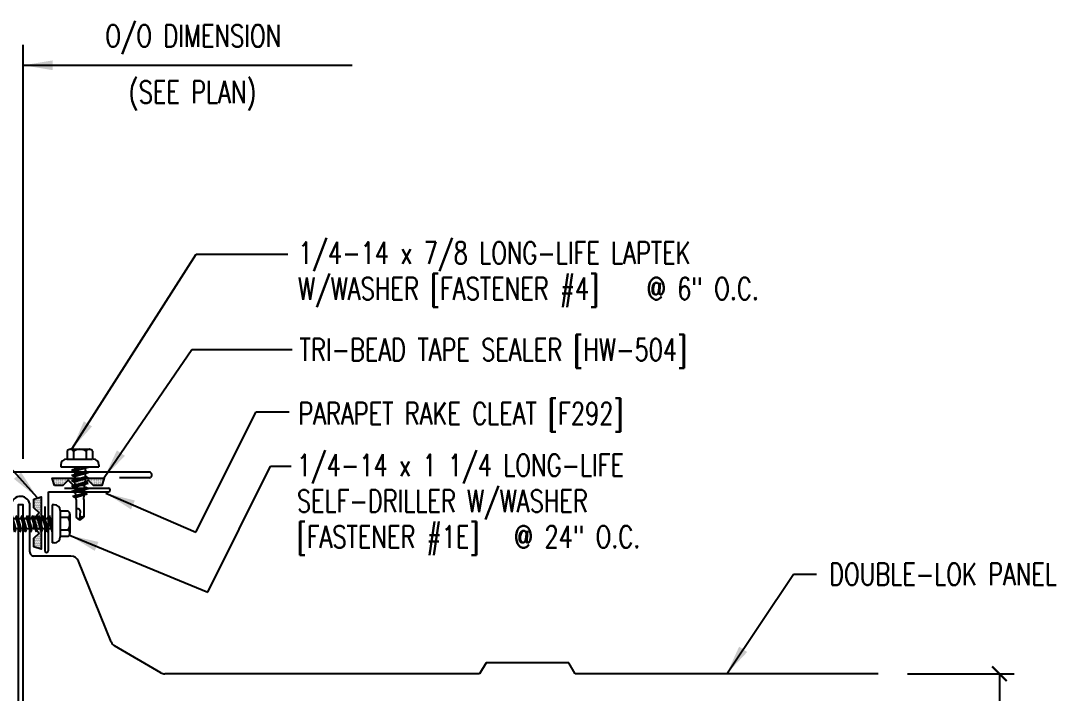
# Model space of a CAD drawing. Extents: x 8.7 to 38.5, y 12.5 to 40.1.
# Drawn here: x 20.93 to 38.52, y 28.72 to 40.15 of the extents above; entities that cross this region are included whole.
import ezdxf

# ---------------------------------------------------------------- set-up
doc = ezdxf.new("R2010")
doc.units = 0
doc.header["$LTSCALE"] = 4
doc.header["$MEASUREMENT"] = 0
doc.layers.get('0').update_dxf_attribs({"linetype": 'CONTINUOUS'})
doc.layers.get('DEFPOINTS').update_dxf_attribs({"linetype": 'CONTINUOUS'})
for name, color, linetype in [('DIM', 2, 'CONTINUOUS'), ('FASTENER', 9, 'CONTINUOUS'), ('PANEL', 11, 'CONTINUOUS'), ('STLA', 10, 'CONTINUOUS'), ('TAPE', 8, 'CONTINUOUS'), ('TEXT', 2, 'CONTINUOUS'), ('TRIM', 6, 'CONTINUOUS')]:
    doc.layers.add(name, color=color, linetype=linetype)
doc.styles.add('TEXT1', font='ROMANS.shx', dxfattribs={"width": 0.75, "height": 0.375})
doc.dimstyles.new('DETAIL', dxfattribs={"dimscale": 4, "dimtxt": 0.09375, "dimasz": 0.0625, "dimexe": 0.0625, "dimexo": 0.125, "dimgap": 0.0625, "dimtad": 1, "dimdec": 4, "dimzin": 3, "dimdsep": 46, "dimlunit": 4, "dimtxsty": 'TEXT1', "dimblk": 'ARCHTICK', "dimcen": 0.0625, "dimclrd": 7, "dimclre": 7, "dimclrt": 2, "dimadec": 0, "dimazin": 0, "dimtfac": 0.59375, "dimtdec": 4, "dimtmove": 0, "dimatfit": 3, "dimldrblk": 'ARCHTICK', "dimfxl": 0, "dimfrac": 2, "dimtolj": 1, "dimtzin": 3, "dimarcsym": 0})
doc.dimstyles.new('DETAIL$7', dxfattribs={"dimscale": 4, "dimtxt": 0.09375, "dimasz": 0.125, "dimexe": 0.0625, "dimexo": 0.125, "dimgap": 0.0625, "dimtad": 1, "dimdec": 4, "dimzin": 3, "dimdsep": 46, "dimlunit": 4, "dimtxsty": 'TEXT1', "dimblk": 'ARCHTICK', "dimcen": 0.0625, "dimclrd": 7, "dimclre": 7, "dimclrt": 2, "dimadec": 0, "dimazin": 0, "dimtfac": 0.59375, "dimtdec": 4, "dimtmove": 2, "dimatfit": 3, "dimfxl": 0, "dimfrac": 2, "dimtolj": 1, "dimtzin": 3, "dimarcsym": 0})

# ---------------------------------------------------------------- blocks, each defined once
blk = doc.blocks.new('*X7')
at = {"color": 0}
for p, q in [((-0.434, 0.135), (-0.434, 0.135)), ((-0.434, 0.123), (-0.434, 0.123)), ((-0.422, 0.141), (-0.422, 0.141)), ((-0.422, 0.129), (-0.422, 0.129)), ((-0.422, 0.117), (-0.422, 0.117)), ((-0.422, 0.105), (-0.422, 0.105)), ((-0.422, 0.094), (-0.422, 0.094)), ((-0.422, 0.082), (-0.422, 0.082)), ((-0.41, 0.135), (-0.41, 0.135)), ((-0.41, 0.123), (-0.41, 0.123)), ((-0.41, 0.111), (-0.41, 0.111)), ((-0.41, 0.1), (-0.41, 0.1)), ((-0.41, 0.088), (-0.41, 0.088)), ((-0.41, 0.076), (-0.41, 0.076)), ((-0.41, 0.064), (-0.41, 0.064)), ((-0.41, 0.053), (-0.41, 0.053)), ((-0.41, 0.041), (-0.41, 0.041)), ((-0.398, 0.141), (-0.398, 0.141)), ((-0.398, 0.129), (-0.398, 0.129)), ((-0.398, 0.117), (-0.398, 0.117)), ((-0.398, 0.105), (-0.398, 0.105)), ((-0.398, 0.094), (-0.398, 0.094)), ((-0.398, 0.082), (-0.398, 0.082)), ((-0.398, 0.07), (-0.398, 0.07)), ((-0.398, 0.059), (-0.398, 0.059)), ((-0.398, 0.047), (-0.398, 0.047)), ((-0.398, 0.035), (-0.398, 0.035)), ((-0.398, 0.023), (-0.398, 0.023)), ((-0.387, 0.135), (-0.387, 0.135)), ((-0.387, 0.123), (-0.387, 0.123)), ((-0.387, 0.111), (-0.387, 0.111)), ((-0.387, 0.1), (-0.387, 0.1)), ((-0.387, 0.088), (-0.387, 0.088)), ((-0.387, 0.076), (-0.387, 0.076)), ((-0.387, 0.064), (-0.387, 0.064)), ((-0.387, 0.053), (-0.387, 0.053)), ((-0.387, 0.041), (-0.387, 0.041)), ((-0.387, 0.029), (-0.387, 0.029)), ((-0.375, 0.141), (-0.375, 0.141)), ((-0.375, 0.129), (-0.375, 0.129)), ((-0.375, 0.117), (-0.375, 0.117)), ((-0.375, 0.105), (-0.375, 0.105)), ((-0.375, 0.094), (-0.375, 0.094)), ((-0.375, 0.082), (-0.375, 0.082)), ((-0.375, 0.07), (-0.375, 0.07)), ((-0.375, 0.059), (-0.375, 0.059)), ((-0.375, 0.047), (-0.375, 0.047)), ((-0.375, 0.035), (-0.375, 0.035)), ((-0.375, 0.023), (-0.375, 0.023)), ((-0.363, 0.135), (-0.363, 0.135)), ((-0.363, 0.123), (-0.363, 0.123)), ((-0.363, 0.111), (-0.363, 0.111)), ((-0.363, 0.1), (-0.363, 0.1)), ((-0.363, 0.088), (-0.363, 0.088)), ((-0.363, 0.076), (-0.363, 0.076)), ((-0.363, 0.064), (-0.363, 0.064)), ((-0.363, 0.053), (-0.363, 0.053)), ((-0.363, 0.041), (-0.363, 0.041)), ((-0.363, 0.029), (-0.363, 0.029)), ((-0.352, 0.141), (-0.352, 0.141)), ((-0.352, 0.129), (-0.352, 0.129)), ((-0.352, 0.117), (-0.352, 0.117)), ((-0.352, 0.105), (-0.352, 0.105)), ((-0.352, 0.094), (-0.352, 0.094)), ((-0.352, 0.082), (-0.352, 0.082)), ((-0.352, 0.07), (-0.352, 0.07)), ((-0.352, 0.059), (-0.352, 0.059)), ((-0.352, 0.047), (-0.352, 0.047)), ((-0.352, 0.035), (-0.352, 0.035)), ((-0.352, 0.023), (-0.352, 0.023)), ((-0.34, 0.135), (-0.34, 0.135)), ((-0.34, 0.123), (-0.34, 0.123)), ((-0.34, 0.111), (-0.34, 0.111)), ((-0.34, 0.1), (-0.34, 0.1)), ((-0.34, 0.088), (-0.34, 0.088)), ((-0.34, 0.076), (-0.34, 0.076)), ((-0.34, 0.064), (-0.34, 0.064)), ((-0.34, 0.053), (-0.34, 0.053)), ((-0.34, 0.041), (-0.34, 0.041)), ((-0.34, 0.029), (-0.34, 0.029)), ((-0.328, 0.141), (-0.328, 0.141)), ((-0.328, 0.129), (-0.328, 0.129)), ((-0.328, 0.117), (-0.328, 0.117)), ((-0.328, 0.105), (-0.328, 0.105)), ((-0.328, 0.094), (-0.328, 0.094)), ((-0.328, 0.082), (-0.328, 0.082)), ((-0.328, 0.07), (-0.328, 0.07)), ((-0.328, 0.059), (-0.328, 0.059)), ((-0.328, 0.047), (-0.328, 0.047)), ((-0.328, 0.035), (-0.328, 0.035)), ((-0.328, 0.023), (-0.328, 0.023)), ((-0.316, 0.135), (-0.316, 0.135)), ((-0.316, 0.123), (-0.316, 0.123)), ((-0.316, 0.111), (-0.316, 0.111)), ((-0.316, 0.1), (-0.316, 0.1)), ((-0.316, 0.088), (-0.316, 0.088)), ((-0.316, 0.076), (-0.316, 0.076)), ((-0.316, 0.064), (-0.316, 0.064)), ((-0.316, 0.053), (-0.316, 0.053)), ((-0.316, 0.041), (-0.316, 0.041)), ((-0.316, 0.029), (-0.316, 0.029)), ((-0.305, 0.141), (-0.305, 0.141)), ((-0.305, 0.129), (-0.305, 0.129)), ((-0.305, 0.117), (-0.305, 0.117)), ((-0.305, 0.105), (-0.305, 0.105)), ((-0.305, 0.094), (-0.305, 0.094)), ((-0.305, 0.082), (-0.305, 0.082)), ((-0.305, 0.07), (-0.305, 0.07)), ((-0.305, 0.059), (-0.305, 0.059)), ((-0.305, 0.047), (-0.305, 0.047)), ((-0.305, 0.035), (-0.305, 0.035)), ((-0.305, 0.023), (-0.305, 0.023)), ((-0.293, 0.135), (-0.293, 0.135)), ((-0.293, 0.123), (-0.293, 0.123)), ((-0.293, 0.111), (-0.293, 0.111)), ((-0.293, 0.1), (-0.293, 0.1)), ((-0.293, 0.088), (-0.293, 0.088)), ((-0.293, 0.076), (-0.293, 0.076)), ((-0.293, 0.064), (-0.293, 0.064)), ((-0.293, 0.053), (-0.293, 0.053)), ((-0.293, 0.041), (-0.293, 0.041)), ((-0.293, 0.029), (-0.293, 0.029)), ((-0.281, 0.141), (-0.281, 0.141)), ((-0.281, 0.129), (-0.281, 0.129)), ((-0.281, 0.117), (-0.281, 0.117)), ((-0.281, 0.105), (-0.281, 0.105)), ((-0.281, 0.094), (-0.281, 0.094)), ((-0.281, 0.082), (-0.281, 0.082)), ((-0.281, 0.07), (-0.281, 0.07)), ((-0.281, 0.059), (-0.281, 0.059)), ((-0.281, 0.047), (-0.281, 0.047)), ((-0.281, 0.035), (-0.281, 0.035)), ((-0.281, 0.023), (-0.281, 0.023)), ((-0.27, 0.135), (-0.27, 0.135)), ((-0.27, 0.123), (-0.27, 0.123)), ((-0.27, 0.111), (-0.27, 0.111)), ((-0.27, 0.1), (-0.27, 0.1)), ((-0.27, 0.088), (-0.27, 0.088)), ((-0.27, 0.076), (-0.27, 0.076)), ((-0.27, 0.064), (-0.27, 0.064)), ((-0.27, 0.053), (-0.27, 0.053)), ((-0.27, 0.041), (-0.27, 0.041)), ((-0.27, 0.029), (-0.27, 0.029)), ((-0.258, 0.141), (-0.258, 0.141)), ((-0.258, 0.129), (-0.258, 0.129)), ((-0.258, 0.117), (-0.258, 0.117)), ((-0.258, 0.105), (-0.258, 0.105)), ((-0.258, 0.094), (-0.258, 0.094)), ((-0.258, 0.082), (-0.258, 0.082)), ((-0.258, 0.07), (-0.258, 0.07)), ((-0.258, 0.059), (-0.258, 0.059)), ((-0.258, 0.047), (-0.258, 0.047)), ((-0.258, 0.035), (-0.258, 0.035)), ((-0.258, 0.023), (-0.258, 0.023)), ((-0.246, 0.135), (-0.246, 0.135)), ((-0.246, 0.123), (-0.246, 0.123)), ((-0.246, 0.111), (-0.246, 0.111)), ((-0.246, 0.1), (-0.246, 0.1)), ((-0.246, 0.088), (-0.246, 0.088)), ((-0.246, 0.076), (-0.246, 0.076)), ((-0.246, 0.064), (-0.246, 0.064)), ((-0.246, 0.053), (-0.246, 0.053)), ((-0.246, 0.041), (-0.246, 0.041)), ((-0.234, 0.141), (-0.234, 0.141)), ((-0.234, 0.129), (-0.234, 0.129)), ((-0.234, 0.117), (-0.234, 0.117)), ((-0.234, 0.105), (-0.234, 0.105)), ((-0.234, 0.094), (-0.234, 0.094)), ((-0.234, 0.082), (-0.234, 0.082)), ((-0.234, 0.07), (-0.234, 0.07)), ((-0.234, 0.059), (-0.234, 0.059)), ((-0.234, 0.047), (-0.234, 0.047)), ((-0.223, 0.135), (-0.223, 0.135)), ((-0.223, 0.123), (-0.223, 0.123)), ((-0.223, 0.111), (-0.223, 0.111)), ((-0.223, 0.1), (-0.223, 0.1)), ((-0.223, 0.088), (-0.223, 0.088)), ((-0.223, 0.076), (-0.223, 0.076)), ((-0.223, 0.064), (-0.223, 0.064)), ((-0.211, 0.141), (-0.211, 0.141)), ((-0.211, 0.129), (-0.211, 0.129)), ((-0.211, 0.117), (-0.211, 0.117)), ((-0.211, 0.105), (-0.211, 0.105)), ((-0.211, 0.094), (-0.211, 0.094)), ((-0.211, 0.082), (-0.211, 0.082)), ((-0.211, 0.07), (-0.211, 0.07)), ((-0.199, 0.135), (-0.199, 0.135)), ((-0.199, 0.123), (-0.199, 0.123)), ((-0.199, 0.111), (-0.199, 0.111)), ((-0.199, 0.1), (-0.199, 0.1)), ((-0.199, 0.088), (-0.199, 0.088)), ((-0.188, 0.141), (-0.188, 0.141)), ((-0.188, 0.129), (-0.188, 0.129)), ((-0.188, 0.117), (-0.188, 0.117)), ((-0.188, 0.105), (-0.188, 0.105)), ((-0.188, 0.094), (-0.188, 0.094)), ((-0.176, 0.135), (-0.176, 0.135)), ((-0.176, 0.123), (-0.176, 0.123)), ((-0.176, 0.111), (-0.176, 0.111)), ((-0.164, 0.141), (-0.164, 0.141)), ((-0.164, 0.129), (-0.164, 0.129)), ((-0.164, 0.117), (-0.164, 0.117)), ((-0.164, 0.105), (-0.164, 0.105)), ((-0.152, 0.135), (-0.152, 0.135)), ((-0.152, 0.123), (-0.152, 0.123)), ((-0.152, 0.111), (-0.152, 0.111)), ((-0.152, 0.1), (-0.152, 0.1)), ((-0.141, 0.141), (-0.141, 0.141)), ((-0.141, 0.129), (-0.141, 0.129)), ((-0.141, 0.117), (-0.141, 0.117)), ((-0.141, 0.105), (-0.141, 0.105)), ((-0.141, 0.094), (-0.141, 0.094)), ((-0.141, 0.082), (-0.141, 0.082)), ((-0.129, 0.135), (-0.129, 0.135)), ((-0.129, 0.123), (-0.129, 0.123)), ((-0.129, 0.111), (-0.129, 0.111)), ((-0.129, 0.1), (-0.129, 0.1)), ((-0.129, 0.088), (-0.129, 0.088)), ((-0.129, 0.076), (-0.129, 0.076)), ((-0.117, 0.141), (-0.117, 0.141)), ((-0.117, 0.129), (-0.117, 0.129)), ((-0.117, 0.117), (-0.117, 0.117)), ((-0.117, 0.105), (-0.117, 0.105)), ((-0.117, 0.094), (-0.117, 0.094)), ((-0.117, 0.082), (-0.117, 0.082)), ((-0.117, 0.07), (-0.117, 0.07)), ((-0.117, 0.059), (-0.117, 0.059)), ((-0.105, 0.135), (-0.105, 0.135)), ((-0.105, 0.123), (-0.105, 0.123)), ((-0.105, 0.111), (-0.105, 0.111)), ((-0.105, 0.1), (-0.105, 0.1)), ((-0.105, 0.088), (-0.105, 0.088)), ((-0.105, 0.076), (-0.105, 0.076)), ((-0.105, 0.064), (-0.105, 0.064)), ((-0.105, 0.053), (-0.105, 0.053)), ((-0.094, 0.141), (-0.094, 0.141)), ((-0.094, 0.129), (-0.094, 0.129)), ((-0.094, 0.117), (-0.094, 0.117)), ((-0.094, 0.105), (-0.094, 0.105)), ((-0.094, 0.094), (-0.094, 0.094)), ((-0.094, 0.082), (-0.094, 0.082)), ((-0.094, 0.07), (-0.094, 0.07)), ((-0.094, 0.059), (-0.094, 0.059)), ((-0.094, 0.047), (-0.094, 0.047)), ((-0.094, 0.035), (-0.094, 0.035)), ((-0.082, 0.135), (-0.082, 0.135)), ((-0.082, 0.123), (-0.082, 0.123)), ((-0.082, 0.111), (-0.082, 0.111)), ((-0.082, 0.1), (-0.082, 0.1)), ((-0.082, 0.088), (-0.082, 0.088)), ((-0.082, 0.076), (-0.082, 0.076)), ((-0.082, 0.064), (-0.082, 0.064)), ((-0.082, 0.053), (-0.082, 0.053)), ((-0.082, 0.041), (-0.082, 0.041)), ((-0.082, 0.029), (-0.082, 0.029)), ((-0.07, 0.141), (-0.07, 0.141)), ((-0.07, 0.129), (-0.07, 0.129)), ((-0.07, 0.117), (-0.07, 0.117)), ((-0.07, 0.105), (-0.07, 0.105)), ((-0.07, 0.094), (-0.07, 0.094)), ((-0.07, 0.082), (-0.07, 0.082)), ((-0.07, 0.07), (-0.07, 0.07)), ((-0.07, 0.059), (-0.07, 0.059)), ((-0.07, 0.047), (-0.07, 0.047)), ((-0.07, 0.035), (-0.07, 0.035)), ((-0.07, 0.023), (-0.07, 0.023)), ((-0.059, 0.135), (-0.059, 0.135)), ((-0.059, 0.123), (-0.059, 0.123)), ((-0.059, 0.111), (-0.059, 0.111)), ((-0.059, 0.1), (-0.059, 0.1)), ((-0.059, 0.088), (-0.059, 0.088)), ((-0.059, 0.076), (-0.059, 0.076)), ((-0.059, 0.064), (-0.059, 0.064)), ((-0.059, 0.053), (-0.059, 0.053)), ((-0.059, 0.041), (-0.059, 0.041)), ((-0.059, 0.029), (-0.059, 0.029)), ((-0.047, 0.141), (-0.047, 0.141)), ((-0.047, 0.129), (-0.047, 0.129)), ((-0.047, 0.117), (-0.047, 0.117)), ((-0.047, 0.105), (-0.047, 0.105)), ((-0.047, 0.094), (-0.047, 0.094)), ((-0.047, 0.082), (-0.047, 0.082)), ((-0.047, 0.07), (-0.047, 0.07)), ((-0.047, 0.059), (-0.047, 0.059)), ((-0.047, 0.047), (-0.047, 0.047)), ((-0.047, 0.035), (-0.047, 0.035)), ((-0.047, 0.023), (-0.047, 0.023)), ((-0.035, 0.135), (-0.035, 0.135)), ((-0.035, 0.123), (-0.035, 0.123)), ((-0.035, 0.111), (-0.035, 0.111)), ((-0.035, 0.1), (-0.035, 0.1)), ((-0.035, 0.088), (-0.035, 0.088)), ((-0.035, 0.076), (-0.035, 0.076)), ((-0.035, 0.064), (-0.035, 0.064)), ((-0.035, 0.053), (-0.035, 0.053)), ((-0.035, 0.041), (-0.035, 0.041)), ((-0.035, 0.029), (-0.035, 0.029)), ((-0.023, 0.141), (-0.023, 0.141)), ((-0.023, 0.129), (-0.023, 0.129)), ((-0.023, 0.117), (-0.023, 0.117)), ((-0.023, 0.105), (-0.023, 0.105)), ((-0.023, 0.094), (-0.023, 0.094)), ((-0.023, 0.082), (-0.023, 0.082)), ((-0.023, 0.07), (-0.023, 0.07)), ((-0.023, 0.059), (-0.023, 0.059)), ((-0.023, 0.047), (-0.023, 0.047)), ((-0.023, 0.035), (-0.023, 0.035)), ((-0.023, 0.023), (-0.023, 0.023)), ((-0.012, 0.135), (-0.012, 0.135)), ((-0.012, 0.123), (-0.012, 0.123)), ((-0.012, 0.111), (-0.012, 0.111)), ((-0.012, 0.1), (-0.012, 0.1)), ((-0.012, 0.088), (-0.012, 0.088)), ((-0.012, 0.076), (-0.012, 0.076)), ((-0.012, 0.064), (-0.012, 0.064)), ((-0.012, 0.053), (-0.012, 0.053)), ((-0.012, 0.041), (-0.012, 0.041)), ((-0.012, 0.029), (-0.012, 0.029)), ((0, 0.141), (0, 0.141)), ((0, 0.129), (0, 0.129)), ((0, 0.117), (0, 0.117)), ((0, 0.105), (0, 0.105)), ((0, 0.094), (0, 0.094)), ((0, 0.082), (0, 0.082)), ((0, 0.07), (0, 0.07)), ((0, 0.059), (0, 0.059)), ((0, 0.047), (0, 0.047)), ((0, 0.035), (0, 0.035)), ((0, 0.023), (0, 0.023)), ((0.012, 0.135), (0.012, 0.135)), ((0.012, 0.123), (0.012, 0.123)), ((0.012, 0.111), (0.012, 0.111)), ((0.012, 0.1), (0.012, 0.1)), ((0.012, 0.088), (0.012, 0.088)), ((0.012, 0.076), (0.012, 0.076)), ((0.012, 0.064), (0.012, 0.064)), ((0.012, 0.053), (0.012, 0.053)), ((0.012, 0.041), (0.012, 0.041)), ((0.012, 0.029), (0.012, 0.029)), ((0.023, 0.141), (0.023, 0.141)), ((0.023, 0.129), (0.023, 0.129)), ((0.023, 0.117), (0.023, 0.117)), ((0.023, 0.105), (0.023, 0.105)), ((0.023, 0.094), (0.023, 0.094)), ((0.023, 0.082), (0.023, 0.082)), ((0.023, 0.07), (0.023, 0.07)), ((0.023, 0.059), (0.023, 0.059)), ((0.023, 0.047), (0.023, 0.047)), ((0.023, 0.035), (0.023, 0.035)), ((0.023, 0.023), (0.023, 0.023)), ((0.035, 0.135), (0.035, 0.135)), ((0.035, 0.123), (0.035, 0.123)), ((0.035, 0.111), (0.035, 0.111)), ((0.035, 0.1), (0.035, 0.1)), ((0.035, 0.088), (0.035, 0.088)), ((0.035, 0.076), (0.035, 0.076)), ((0.035, 0.064), (0.035, 0.064)), ((0.035, 0.053), (0.035, 0.053)), ((0.035, 0.041), (0.035, 0.041)), ((0.035, 0.029), (0.035, 0.029)), ((0.047, 0.141), (0.047, 0.141)), ((0.047, 0.129), (0.047, 0.129)), ((0.047, 0.117), (0.047, 0.117)), ((0.047, 0.105), (0.047, 0.105)), ((0.047, 0.094), (0.047, 0.094)), ((0.047, 0.082), (0.047, 0.082)), ((0.047, 0.07), (0.047, 0.07)), ((0.047, 0.059), (0.047, 0.059)), ((0.047, 0.047), (0.047, 0.047)), ((0.047, 0.035), (0.047, 0.035)), ((0.047, 0.023), (0.047, 0.023)), ((0.059, 0.135), (0.059, 0.135)), ((0.059, 0.123), (0.059, 0.123)), ((0.059, 0.111), (0.059, 0.111)), ((0.059, 0.1), (0.059, 0.1)), ((0.059, 0.088), (0.059, 0.088)), ((0.059, 0.076), (0.059, 0.076)), ((0.059, 0.064), (0.059, 0.064)), ((0.059, 0.053), (0.059, 0.053)), ((0.059, 0.041), (0.059, 0.041)), ((0.059, 0.029), (0.059, 0.029)), ((0.07, 0.141), (0.07, 0.141)), ((0.07, 0.129), (0.07, 0.129)), ((0.07, 0.117), (0.07, 0.117)), ((0.07, 0.105), (0.07, 0.105)), ((0.07, 0.094), (0.07, 0.094)), ((0.07, 0.082), (0.07, 0.082)), ((0.07, 0.07), (0.07, 0.07)), ((0.07, 0.059), (0.07, 0.059)), ((0.07, 0.047), (0.07, 0.047)), ((0.07, 0.035), (0.07, 0.035)), ((0.07, 0.023), (0.07, 0.023)), ((0.082, 0.135), (0.082, 0.135)), ((0.082, 0.123), (0.082, 0.123)), ((0.082, 0.111), (0.082, 0.111)), ((0.082, 0.1), (0.082, 0.1)), ((0.082, 0.088), (0.082, 0.088)), ((0.082, 0.076), (0.082, 0.076)), ((0.082, 0.064), (0.082, 0.064)), ((0.082, 0.053), (0.082, 0.053)), ((0.082, 0.041), (0.082, 0.041)), ((0.082, 0.029), (0.082, 0.029)), ((0.094, 0.141), (0.094, 0.141)), ((0.094, 0.129), (0.094, 0.129)), ((0.094, 0.117), (0.094, 0.117)), ((0.094, 0.105), (0.094, 0.105)), ((0.094, 0.094), (0.094, 0.094)), ((0.094, 0.082), (0.094, 0.082)), ((0.094, 0.07), (0.094, 0.07)), ((0.094, 0.059), (0.094, 0.059)), ((0.094, 0.047), (0.094, 0.047)), ((0.094, 0.035), (0.094, 0.035)), ((0.105, 0.135), (0.105, 0.135)), ((0.105, 0.123), (0.105, 0.123)), ((0.105, 0.111), (0.105, 0.111)), ((0.105, 0.1), (0.105, 0.1)), ((0.105, 0.088), (0.105, 0.088)), ((0.105, 0.076), (0.105, 0.076)), ((0.105, 0.064), (0.105, 0.064)), ((0.105, 0.053), (0.105, 0.053)), ((0.117, 0.141), (0.117, 0.141)), ((0.117, 0.129), (0.117, 0.129)), ((0.117, 0.117), (0.117, 0.117)), ((0.117, 0.105), (0.117, 0.105)), ((0.117, 0.094), (0.117, 0.094)), ((0.117, 0.082), (0.117, 0.082)), ((0.117, 0.07), (0.117, 0.07)), ((0.117, 0.059), (0.117, 0.059)), ((0.129, 0.135), (0.129, 0.135)), ((0.129, 0.123), (0.129, 0.123)), ((0.129, 0.111), (0.129, 0.111)), ((0.129, 0.1), (0.129, 0.1)), ((0.129, 0.088), (0.129, 0.088)), ((0.129, 0.076), (0.129, 0.076)), ((0.141, 0.141), (0.141, 0.141)), ((0.141, 0.129), (0.141, 0.129)), ((0.141, 0.117), (0.141, 0.117)), ((0.141, 0.105), (0.141, 0.105)), ((0.141, 0.094), (0.141, 0.094)), ((0.141, 0.082), (0.141, 0.082)), ((0.152, 0.135), (0.152, 0.135)), ((0.152, 0.123), (0.152, 0.123)), ((0.152, 0.111), (0.152, 0.111)), ((0.152, 0.1), (0.152, 0.1)), ((0.164, 0.141), (0.164, 0.141)), ((0.164, 0.129), (0.164, 0.129)), ((0.164, 0.117), (0.164, 0.117)), ((0.164, 0.105), (0.164, 0.105)), ((0.176, 0.135), (0.176, 0.135)), ((0.176, 0.123), (0.176, 0.123)), ((0.176, 0.111), (0.176, 0.111)), ((0.188, 0.141), (0.188, 0.141)), ((0.188, 0.129), (0.188, 0.129)), ((0.188, 0.117), (0.188, 0.117)), ((0.188, 0.105), (0.188, 0.105)), ((0.188, 0.094), (0.188, 0.094)), ((0.199, 0.135), (0.199, 0.135)), ((0.199, 0.123), (0.199, 0.123)), ((0.199, 0.111), (0.199, 0.111)), ((0.199, 0.1), (0.199, 0.1)), ((0.199, 0.088), (0.199, 0.088)), ((0.211, 0.141), (0.211, 0.141)), ((0.211, 0.129), (0.211, 0.129)), ((0.211, 0.117), (0.211, 0.117)), ((0.211, 0.105), (0.211, 0.105)), ((0.211, 0.094), (0.211, 0.094)), ((0.211, 0.082), (0.211, 0.082)), ((0.211, 0.07), (0.211, 0.07)), ((0.223, 0.135), (0.223, 0.135)), ((0.223, 0.123), (0.223, 0.123)), ((0.223, 0.111), (0.223, 0.111)), ((0.223, 0.1), (0.223, 0.1)), ((0.223, 0.088), (0.223, 0.088)), ((0.223, 0.076), (0.223, 0.076)), ((0.223, 0.064), (0.223, 0.064)), ((0.234, 0.141), (0.234, 0.141)), ((0.234, 0.129), (0.234, 0.129)), ((0.234, 0.117), (0.234, 0.117)), ((0.234, 0.105), (0.234, 0.105)), ((0.234, 0.094), (0.234, 0.094)), ((0.234, 0.082), (0.234, 0.082)), ((0.234, 0.07), (0.234, 0.07)), ((0.234, 0.059), (0.234, 0.059)), ((0.234, 0.047), (0.234, 0.047)), ((0.246, 0.135), (0.246, 0.135)), ((0.246, 0.123), (0.246, 0.123)), ((0.246, 0.111), (0.246, 0.111)), ((0.246, 0.1), (0.246, 0.1)), ((0.246, 0.088), (0.246, 0.088)), ((0.246, 0.076), (0.246, 0.076)), ((0.246, 0.064), (0.246, 0.064)), ((0.246, 0.053), (0.246, 0.053)), ((0.246, 0.041), (0.246, 0.041)), ((0.258, 0.141), (0.258, 0.141)), ((0.258, 0.129), (0.258, 0.129)), ((0.258, 0.117), (0.258, 0.117)), ((0.258, 0.105), (0.258, 0.105)), ((0.258, 0.094), (0.258, 0.094)), ((0.258, 0.082), (0.258, 0.082)), ((0.258, 0.07), (0.258, 0.07)), ((0.258, 0.059), (0.258, 0.059)), ((0.258, 0.047), (0.258, 0.047)), ((0.258, 0.035), (0.258, 0.035)), ((0.258, 0.023), (0.258, 0.023)), ((0.27, 0.135), (0.27, 0.135)), ((0.27, 0.123), (0.27, 0.123)), ((0.27, 0.111), (0.27, 0.111)), ((0.27, 0.1), (0.27, 0.1)), ((0.27, 0.088), (0.27, 0.088)), ((0.27, 0.076), (0.27, 0.076)), ((0.27, 0.064), (0.27, 0.064)), ((0.27, 0.053), (0.27, 0.053)), ((0.27, 0.041), (0.27, 0.041)), ((0.27, 0.029), (0.27, 0.029)), ((0.281, 0.141), (0.281, 0.141)), ((0.281, 0.129), (0.281, 0.129)), ((0.281, 0.117), (0.281, 0.117)), ((0.281, 0.105), (0.281, 0.105)), ((0.281, 0.094), (0.281, 0.094)), ((0.281, 0.082), (0.281, 0.082)), ((0.281, 0.07), (0.281, 0.07)), ((0.281, 0.059), (0.281, 0.059)), ((0.281, 0.047), (0.281, 0.047)), ((0.281, 0.035), (0.281, 0.035)), ((0.281, 0.023), (0.281, 0.023)), ((0.293, 0.135), (0.293, 0.135)), ((0.293, 0.123), (0.293, 0.123)), ((0.293, 0.111), (0.293, 0.111)), ((0.293, 0.1), (0.293, 0.1)), ((0.293, 0.088), (0.293, 0.088)), ((0.293, 0.076), (0.293, 0.076)), ((0.293, 0.064), (0.293, 0.064)), ((0.293, 0.053), (0.293, 0.053)), ((0.293, 0.041), (0.293, 0.041)), ((0.293, 0.029), (0.293, 0.029)), ((0.305, 0.141), (0.305, 0.141)), ((0.305, 0.129), (0.305, 0.129)), ((0.305, 0.117), (0.305, 0.117)), ((0.305, 0.105), (0.305, 0.105)), ((0.305, 0.094), (0.305, 0.094)), ((0.305, 0.082), (0.305, 0.082)), ((0.305, 0.07), (0.305, 0.07)), ((0.305, 0.059), (0.305, 0.059)), ((0.305, 0.047), (0.305, 0.047)), ((0.305, 0.035), (0.305, 0.035)), ((0.305, 0.023), (0.305, 0.023)), ((0.316, 0.135), (0.316, 0.135)), ((0.316, 0.123), (0.316, 0.123)), ((0.316, 0.111), (0.316, 0.111)), ((0.316, 0.1), (0.316, 0.1)), ((0.316, 0.088), (0.316, 0.088)), ((0.316, 0.076), (0.316, 0.076)), ((0.316, 0.064), (0.316, 0.064)), ((0.316, 0.053), (0.316, 0.053)), ((0.316, 0.041), (0.316, 0.041)), ((0.316, 0.029), (0.316, 0.029)), ((0.328, 0.141), (0.328, 0.141)), ((0.328, 0.129), (0.328, 0.129)), ((0.328, 0.117), (0.328, 0.117)), ((0.328, 0.105), (0.328, 0.105)), ((0.328, 0.094), (0.328, 0.094)), ((0.328, 0.082), (0.328, 0.082)), ((0.328, 0.07), (0.328, 0.07)), ((0.328, 0.059), (0.328, 0.059)), ((0.328, 0.047), (0.328, 0.047)), ((0.328, 0.035), (0.328, 0.035)), ((0.328, 0.023), (0.328, 0.023)), ((0.34, 0.135), (0.34, 0.135)), ((0.34, 0.123), (0.34, 0.123)), ((0.34, 0.111), (0.34, 0.111)), ((0.34, 0.1), (0.34, 0.1)), ((0.34, 0.088), (0.34, 0.088)), ((0.34, 0.076), (0.34, 0.076)), ((0.34, 0.064), (0.34, 0.064)), ((0.34, 0.053), (0.34, 0.053)), ((0.34, 0.041), (0.34, 0.041)), ((0.34, 0.029), (0.34, 0.029)), ((0.352, 0.141), (0.352, 0.141)), ((0.352, 0.129), (0.352, 0.129)), ((0.352, 0.117), (0.352, 0.117)), ((0.352, 0.105), (0.352, 0.105)), ((0.352, 0.094), (0.352, 0.094)), ((0.352, 0.082), (0.352, 0.082)), ((0.352, 0.07), (0.352, 0.07)), ((0.352, 0.059), (0.352, 0.059)), ((0.352, 0.047), (0.352, 0.047)), ((0.352, 0.035), (0.352, 0.035)), ((0.352, 0.023), (0.352, 0.023)), ((0.363, 0.135), (0.363, 0.135)), ((0.363, 0.123), (0.363, 0.123)), ((0.363, 0.111), (0.363, 0.111)), ((0.363, 0.1), (0.363, 0.1)), ((0.363, 0.088), (0.363, 0.088)), ((0.363, 0.076), (0.363, 0.076)), ((0.363, 0.064), (0.363, 0.064)), ((0.363, 0.053), (0.363, 0.053)), ((0.363, 0.041), (0.363, 0.041)), ((0.363, 0.029), (0.363, 0.029)), ((0.375, 0.141), (0.375, 0.141)), ((0.375, 0.129), (0.375, 0.129)), ((0.375, 0.117), (0.375, 0.117)), ((0.375, 0.105), (0.375, 0.105)), ((0.375, 0.094), (0.375, 0.094)), ((0.375, 0.082), (0.375, 0.082)), ((0.375, 0.07), (0.375, 0.07)), ((0.375, 0.059), (0.375, 0.059)), ((0.375, 0.047), (0.375, 0.047)), ((0.375, 0.035), (0.375, 0.035)), ((0.375, 0.023), (0.375, 0.023)), ((0.387, 0.135), (0.387, 0.135)), ((0.387, 0.123), (0.387, 0.123)), ((0.387, 0.111), (0.387, 0.111)), ((0.387, 0.1), (0.387, 0.1)), ((0.387, 0.088), (0.387, 0.088)), ((0.387, 0.076), (0.387, 0.076)), ((0.387, 0.064), (0.387, 0.064)), ((0.387, 0.053), (0.387, 0.053)), ((0.387, 0.041), (0.387, 0.041)), ((0.387, 0.029), (0.387, 0.029)), ((0.398, 0.141), (0.398, 0.141)), ((0.398, 0.129), (0.398, 0.129)), ((0.398, 0.117), (0.398, 0.117)), ((0.398, 0.105), (0.398, 0.105)), ((0.398, 0.094), (0.398, 0.094)), ((0.398, 0.082), (0.398, 0.082)), ((0.398, 0.07), (0.398, 0.07)), ((0.398, 0.059), (0.398, 0.059)), ((0.398, 0.047), (0.398, 0.047)), ((0.398, 0.035), (0.398, 0.035)), ((0.398, 0.023), (0.398, 0.023)), ((0.41, 0.135), (0.41, 0.135)), ((0.41, 0.123), (0.41, 0.123)), ((0.41, 0.111), (0.41, 0.111)), ((0.41, 0.1), (0.41, 0.1)), ((0.41, 0.088), (0.41, 0.088)), ((0.41, 0.076), (0.41, 0.076)), ((0.41, 0.064), (0.41, 0.064)), ((0.41, 0.053), (0.41, 0.053)), ((0.41, 0.041), (0.41, 0.041)), ((0.422, 0.141), (0.422, 0.141)), ((0.422, 0.129), (0.422, 0.129)), ((0.422, 0.117), (0.422, 0.117)), ((0.422, 0.105), (0.422, 0.105)), ((0.422, 0.094), (0.422, 0.094)), ((0.422, 0.082), (0.422, 0.082)), ((0.434, 0.135), (0.434, 0.135)), ((0.434, 0.123), (0.434, 0.123))]:
    blk.add_line(p, q, dxfattribs=at)
blk = doc.blocks.new('MB_DBTAP')
at = {"layer": 'TAPE', "color": 9}
blk.add_lwpolyline([(-0.403, 0.018), (-0.442, 0.141), (0.442, 0.141), (0.403, 0.018), (0.26, 0.018), (0.17, 0.109), (0.079, 0.018), (0, 0.018), (-0.079, 0.018), (-0.17, 0.109), (-0.26, 0.018)], close=True, dxfattribs=at)
at = {"layer": 'TAPE', "color": 251}
blk.add_blockref('*X7', (0, 0), dxfattribs=at)
blk = doc.blocks.new('_ArchTick')
at = {"color": 0, "linetype": 'ByBlock', "const_width": 0.15}
blk.add_lwpolyline([(-0.5, -0.5), (0.5, 0.5)], dxfattribs=at)
blk = doc.blocks.new('MB_DW3')
at = {"layer": 'FASTENER'}
for p, q in [((-0.215, 0.305), (-0.215, 0.171)), ((-0.161, 0.337), (0.161, 0.337)), ((-0.107, 0.305), (-0.107, 0.171)), ((0.107, 0.305), (0.107, 0.171)), ((0.215, 0.305), (0.215, 0.171)), ((-0.324, 0.071), (-0.324, 0.037)), ((-0.324, 0.037), (0.324, 0.037)), ((-0.224, 0.171), (0.215, 0.171)), ((-0.139, -0.016), (0.046, 0.037)), ((-0.104, -0.036), (0.139, 0.033)), ((-0.086, 0.037), (0.086, 0.037)), ((-0.086, 0.037), (-0.086, -0.001)), ((0.086, 0.037), (0.133, 0.037)), ((0.086, 0.018), (0.086, -0.042)), ((0.139, 0.033), (0.133, 0.037)), ((0.324, 0.071), (0.324, 0.037)), ((-0.104, -0.036), (-0.139, -0.016)), ((-0.139, -0.107), (0.104, -0.038)), ((-0.104, -0.127), (-0.139, -0.107)), ((-0.139, -0.198), (0.104, -0.128)), ((-0.104, -0.127), (0.139, -0.058)), ((-0.104, -0.218), (0.139, -0.149)), ((-0.086, -0.031), (-0.086, -0.092)), ((-0.086, -0.122), (-0.086, -0.183)), ((0.086, -0.073), (0.086, -0.133)), ((0.086, -0.164), (0.086, -0.224)), ((0.139, -0.058), (0.104, -0.038)), ((0.139, -0.149), (0.104, -0.128)), ((-0.104, -0.218), (-0.139, -0.198)), ((-0.139, -0.289), (0.104, -0.219)), ((-0.104, -0.309), (-0.139, -0.289)), ((-0.139, -0.38), (0.104, -0.31)), ((-0.104, -0.309), (0.139, -0.239)), ((-0.104, -0.4), (0.139, -0.33)), ((-0.086, -0.213), (-0.086, -0.274)), ((-0.086, -0.304), (-0.086, -0.364)), ((0.086, -0.255), (0.086, -0.315)), ((0.086, -0.345), (0.086, -0.406)), ((0.139, -0.239), (0.104, -0.219)), ((0.139, -0.33), (0.104, -0.31)), ((-0.104, -0.4), (-0.139, -0.38)), ((-0.139, -0.47), (0.104, -0.401)), ((-0.104, -0.491), (-0.139, -0.47)), ((-0.139, -0.561), (0.104, -0.492)), ((-0.104, -0.491), (0.139, -0.421)), ((-0.104, -0.581), (0.139, -0.512)), ((-0.086, -0.395), (-0.086, -0.455)), ((-0.086, -0.486), (-0.086, -0.546)), ((0.086, -0.436), (0.086, -0.497)), ((0.086, -0.527), (0.086, -0.588)), ((0.139, -0.421), (0.104, -0.401)), ((0.139, -0.512), (0.104, -0.492)), ((-0.104, -0.581), (-0.139, -0.561)), ((-0.139, -0.652), (0.104, -0.583)), ((-0.104, -0.672), (-0.139, -0.652)), ((-0.139, -0.743), (0.104, -0.674)), ((-0.104, -0.672), (0.139, -0.603)), ((-0.104, -0.763), (0.139, -0.694)), ((-0.086, -0.577), (-0.086, -0.637)), ((-0.086, -0.667), (-0.086, -0.728)), ((0.086, -0.618), (0.086, -0.679)), ((0.139, -0.603), (0.104, -0.583)), ((0.139, -0.694), (0.104, -0.674)), ((-0.104, -0.763), (-0.139, -0.743)), ((-0.086, -0.758), (-0.086, -1.05)), ((0.086, -0.709), (0.086, -1.05)), ((0, -1.111), (-0.086, -1.05)), ((-0.002, -1.095), (0.014, -0.909)), ((0, -1.111), (0.086, -1.05))]:
    blk.add_line(p, q, dxfattribs=at)
for centre, radius, start, end in [((-0.161, 0.274), 0.0628, 29.8754, 150.1246), ((0, 0.141), 0.196, 56.9974, 123.0026), ((0.161, 0.274), 0.0628, 29.8754, 150.1246), ((-0.224, 0.071), 0.1, 90, 180), ((0.224, 0.071), 0.1, 0, 90), ((-0.046, -0.921), 0.0615, 11.1445, 130.906), ((0.054, -1.097), 0.0563, 55.4585, 194.8454)]:
    blk.add_arc(centre, radius, start, end, dxfattribs=at)
blk = doc.blocks.new('FD-F1e')
at = {"layer": 'TEXT', "style": 'TEXT1', "width": 0.75}
for s, p in [('1/4-14 x 1 1/4 LONG-LIFE', (0.0047, -0.0408)), ('SELF-DRILLER W/WASHER', (0.0047, -0.1926)), ('[FASTENER #1E]', (0.0047, -0.3444))]:
    blk.add_text(s, height=0.09375, dxfattribs=at).set_placement(p)
blk.add_attdef('(QUANTITY)', (0.9263, -0.3444), '', height=0.0938, dxfattribs=at)
blk = doc.blocks.new('MB_DW4')
at = {"layer": 'FASTENER'}
for p, q in [((-0.217, 0.305), (-0.217, 0.171)), ((-0.163, 0.337), (0.159, 0.337)), ((-0.108, 0.305), (-0.108, 0.171)), ((0.105, 0.305), (0.105, 0.171)), ((0.214, 0.305), (0.214, 0.171)), ((-0.326, 0.071), (-0.326, 0.037)), ((-0.326, 0.037), (0.322, 0.037)), ((-0.226, 0.171), (0.214, 0.171)), ((-0.141, -0.014), (0.037, 0.037)), ((-0.105, -0.034), (0.137, 0.035)), ((-0.088, 0.037), (-0.088, 0.001)), ((-0.088, 0.037), (0.085, 0.037)), ((0.085, 0.037), (0.134, 0.037)), ((0.085, 0.02), (0.085, -0.041)), ((0.137, 0.035), (0.134, 0.037)), ((0.322, 0.071), (0.322, 0.037)), ((-0.105, -0.034), (-0.141, -0.014)), ((-0.141, -0.105), (0.102, -0.036)), ((-0.105, -0.125), (-0.141, -0.105)), ((-0.141, -0.196), (0.102, -0.127)), ((-0.105, -0.125), (0.137, -0.056)), ((-0.105, -0.216), (0.137, -0.147)), ((-0.088, -0.029), (-0.088, -0.09)), ((-0.088, -0.12), (-0.088, -0.181)), ((0.085, -0.071), (0.085, -0.131)), ((0.085, -0.162), (0.085, -0.211)), ((0.137, -0.056), (0.102, -0.036)), ((0.137, -0.147), (0.102, -0.127)), ((-0.105, -0.216), (-0.141, -0.196)), ((-0.141, -0.287), (0.102, -0.217)), ((-0.105, -0.307), (-0.141, -0.287)), ((-0.141, -0.378), (0.102, -0.308)), ((-0.105, -0.307), (0.137, -0.238)), ((-0.105, -0.398), (0.137, -0.328)), ((-0.084, -0.27), (-0.088, -0.211)), ((-0.078, -0.36), (-0.082, -0.3)), ((0.071, -0.408), (0.075, -0.346)), ((0.077, -0.315), (0.082, -0.253)), ((0.084, -0.223), (0.085, -0.211)), ((0.137, -0.238), (0.102, -0.217)), ((0.137, -0.328), (0.102, -0.308)), ((-0.105, -0.398), (-0.141, -0.378)), ((-0.122, -0.463), (0.089, -0.403)), ((-0.086, -0.483), (-0.122, -0.463)), ((-0.086, -0.483), (0.124, -0.423)), ((-0.071, -0.449), (-0.075, -0.389)), ((-0.066, -0.516), (-0.069, -0.478)), ((-0.066, -0.516), (-0.066, -0.82)), ((0.063, -0.515), (0.068, -0.439)), ((0.063, -0.516), (0.063, -0.82)), ((0.124, -0.423), (0.089, -0.403)), ((-0.002, -0.866), (-0.066, -0.82)), ((-0.003, -0.854), (0.009, -0.714)), ((-0.002, -0.866), (0.063, -0.82))]:
    blk.add_line(p, q, dxfattribs=at)
for centre, radius, start, end in [((-0.163, 0.274), 0.0628, 29.8754, 150.1246), ((-0.002, 0.141), 0.196, 56.9974, 123.0026), ((0.159, 0.274), 0.0628, 29.8754, 150.1246), ((-0.226, 0.071), 0.1, 90, 180), ((0.222, 0.071), 0.1, 0, 90), ((0.073, -0.516), 0.01, 175.9484, 180), ((-0.036, -0.723), 0.0461, 11.1445, 130.906), ((0.039, -0.855), 0.0422, 55.4585, 194.8454)]:
    blk.add_arc(centre, radius, start, end, dxfattribs=at)
blk = doc.blocks.new('FD-F4')
at = {"layer": 'TEXT', "style": 'TEXT1', "width": 0.75}
for s, p in [('1/4-14 x 7/8 LONG-LIFE LAPTEK', (0.0047, -0.0408)), ('W/WASHER [FASTENER #4]', (0.0047, -0.1926))]:
    blk.add_text(s, height=0.09375, dxfattribs=at).set_placement(p)
blk.add_attdef('(QUANTITY)', (1.4847, -0.1926), '', height=0.0938, dxfattribs=at)
blk = doc.blocks.new('*D17')
at = {"layer": 'DEFPOINTS', "color": 0}
for p in [(35.495, 29.049), (35.495, 27.049), (37.553, 27.049)]:
    blk.add_point(p, dxfattribs=at)
at = {"layer": 'DIM', "color": 7, "lineweight": -2}
for p, q in [((35.995, 29.049), (37.803, 29.049)), ((37.553, 29.049), (37.553, 27.049)), ((35.995, 27.049), (37.803, 27.049))]:
    blk.add_line(p, q, dxfattribs=at)
at = {"layer": 'DIM', "color": 7, "lineweight": -2, "xscale": 0.25, "yscale": 0.25, "zscale": 0.25}
for p, rotation in [((37.553, 29.049), 90), ((37.553, 27.049), 270)]:
    blk.add_blockref('_ArchTick', p, dxfattribs=dict(at, rotation=rotation))
at = {"layer": 'DIM', "color": 2, "insert": (37.08, 28.049), "char_height": 0.375, "attachment_point": 5, "rotation": 90, "style": 'TEXT1'}
blk.add_mtext('\\A1;2"', dxfattribs=at)

msp = doc.modelspace()

# ---------------------------------------------------------------- linework, layer by layer
at = {"layer": 'DIM', "color": 7}
for p, q in [((24.93092, 33.50149), (25.49056, 33.50149)), ((25.17311, 32.57741), (25.52571, 32.57741))]:
    msp.add_line(p, q, dxfattribs=at)
at = {"layer": 'PANEL'}
for p, q in [((21.08505, 31.12354), (21.08658, 31.90207)), ((21.78272, 31.04908), (21.15947, 31.04898)), ((22.465, 29.58915), (21.90978, 30.96338)), ((23.31048, 29.06743), (22.52348, 29.52179)), ((28.83321, 29.23659), (28.72497, 29.04909)), ((30.24172, 29.23658), (28.83321, 29.23659)), ((30.34997, 29.04909), (30.24172, 29.23658)), ((28.72497, 29.04909), (23.37897, 29.04909)), ((35.49458, 29.04909), (30.34997, 29.04909))]:
    msp.add_line(p, q, dxfattribs=at)
for centre, radius, start, end in [((20.92485, 31.90237), 0.16173, 359.89106, 176.752334), ((21.15946, 31.1234), 0.07441, 179.89106, 270.008829), ((21.78273, 30.91205), 0.13703, 21.999909, 90.001885), ((22.59183, 29.64019), 0.13671, 201.922403, 240.001171), ((23.37897, 29.18609), 0.137, 240.006446, 269.99979)]:
    msp.add_arc(centre, radius, start, end, dxfattribs=at)
at = {"layer": 'STLA'}
msp.add_lwpolyline([(23.82599, 27.38142), (23.82599, 27.30672), (21.15069, 27.30672, -0.41421356), (20.88849, 27.56892), (20.88849, 31.92662), (20.96319, 31.92662), (20.96319, 27.56892, 0.41421356), (21.15069, 27.38142)], format="xyb", close=True, dxfattribs=at)
at = {"layer": 'TRIM', "color": 7}
msp.add_line((20.96924, 32.70074), (20.96924, 39.73874), dxfattribs=at)
at = {"layer": 'TRIM'}
for p, q in [((23.10741, 32.47434), (17.33983, 32.47434)), ((23.10741, 32.38059), (22.60741, 32.38059)), ((21.67177, 32.20367), (22.42177, 32.20367)), ((21.39945, 31.14117), (21.39945, 32.14117)), ((21.39945, 32.14117), (22.42177, 32.14117)), ((21.33695, 31.89117), (21.33695, 31.14117))]:
    msp.add_line(p, q, dxfattribs=at)
for centre, radius, start, end in [((23.10934, 32.42746), 0.04691, 267.637891, 92.362109), ((22.41645, 32.17242), 0.0317, 279.657919, 80.342081), ((21.3682, 31.14117), 0.03125, 180, 0)]:
    msp.add_arc(centre, radius, start, end, dxfattribs=at)

# ---------------------------------------------------------------- block references
at = {"layer": 'FASTENER'}
msp.add_blockref('MB_DW4', (21.93597, 32.52754), dxfattribs=at)
at = {"layer": 'FASTENER', "rotation": 270}
msp.add_blockref('MB_DW3', (21.42763, 31.59756), dxfattribs=at)
at = {"layer": 'TAPE'}
msp.add_blockref('MB_DBTAP', (21.90494, 32.23163), dxfattribs=at)
at = {"layer": 'TAPE', "rotation": 269.9999999999995}
msp.add_blockref('MB_DBTAP', (21.13315, 31.61115), dxfattribs=at)
at = {"layer": 'TEXT', "xscale": 4, "yscale": 4, "zscale": 4}
for name, p, values in [('FD-F4', (25.62424, 36.17643), {'(QUANTITY)': '@ 6" O.C.'}), ('FD-F1e', (25.60172, 32.56811), {'(QUANTITY)': '@ 24" O.C.'})]:
    msp.add_blockref(name, p, dxfattribs=at).add_auto_attribs(values)

# ---------------------------------------------------------------- texts
at = {"layer": 'TEXT', "style": 'TEXT1', "width": 0.75}
for s, p in [('TRI-BEAD TAPE SEALER [HW-504]', (25.66606, 34.3688)), ('PARAPET RAKE CLEAT [F292]', (25.64574, 33.28387)), ('DOUBLE-LOK PANEL', (34.66297, 30.55328))]:
    msp.add_text(s, height=0.375, dxfattribs=at).set_placement(p)
at = {"layer": 'TRIM', "color": 2, "style": 'TEXT1', "width": 0.75}
for s, p in [('O/O DIMENSION', (22.36528, 39.69997)), ('(SEE PLAN)', (22.76446, 38.74689))]:
    msp.add_text(s, height=0.375, dxfattribs=at).set_placement(p)

# ---------------------------------------------------------------- dimensions: what is measured, and where the dimension line sits
at = {"layer": 'DIM'}
dim = msp.add_linear_dim(base=(37.55337, 27.04909), p1=(35.49458, 29.04909), p2=(35.49458, 27.04909), angle=90, dimstyle='DETAIL', dxfattribs=at)
dim.commit()
dim.dimension.update_dxf_attribs({"geometry": '*D17', "text_midpoint": (37.08015, 28.04909)})

# ---------------------------------------------------------------- leaders
for points, override in [([(21.80226, 32.87431), (23.90951, 36.17901), (25.46788, 36.17901)], {"dimtad": 0}), ([(22.34807, 32.38678), (23.83709, 34.55828), (25.53747, 34.55828)], {"dimtad": 0}), ([(21.2103, 32.04487), (19.71367, 33.69893), (16.36826, 33.69893)], {"dimgap": 0.0625, "dimtad": 0}), ([(22.37679, 32.11703), (23.90606, 31.45289), (24.93092, 33.50149)], {"dimtad": 0}), ([(21.75496, 31.40381), (24.10624, 30.43554), (25.17311, 32.57741)], {"dimtad": 0}), ([(32.92227, 29.04909), (34.05691, 30.73966), (34.44462, 30.73966)], {"dimtad": 0})]:
    msp.add_leader(points, dimstyle='DETAIL$7', override=override, dxfattribs=at)
at = {"layer": 'TRIM'}
msp.add_leader([(20.96924, 39.389), (23.08805, 39.389), (26.5587, 39.389)], dimstyle='DETAIL$7', dxfattribs=at)

doc.saveas('drawing.dxf')
